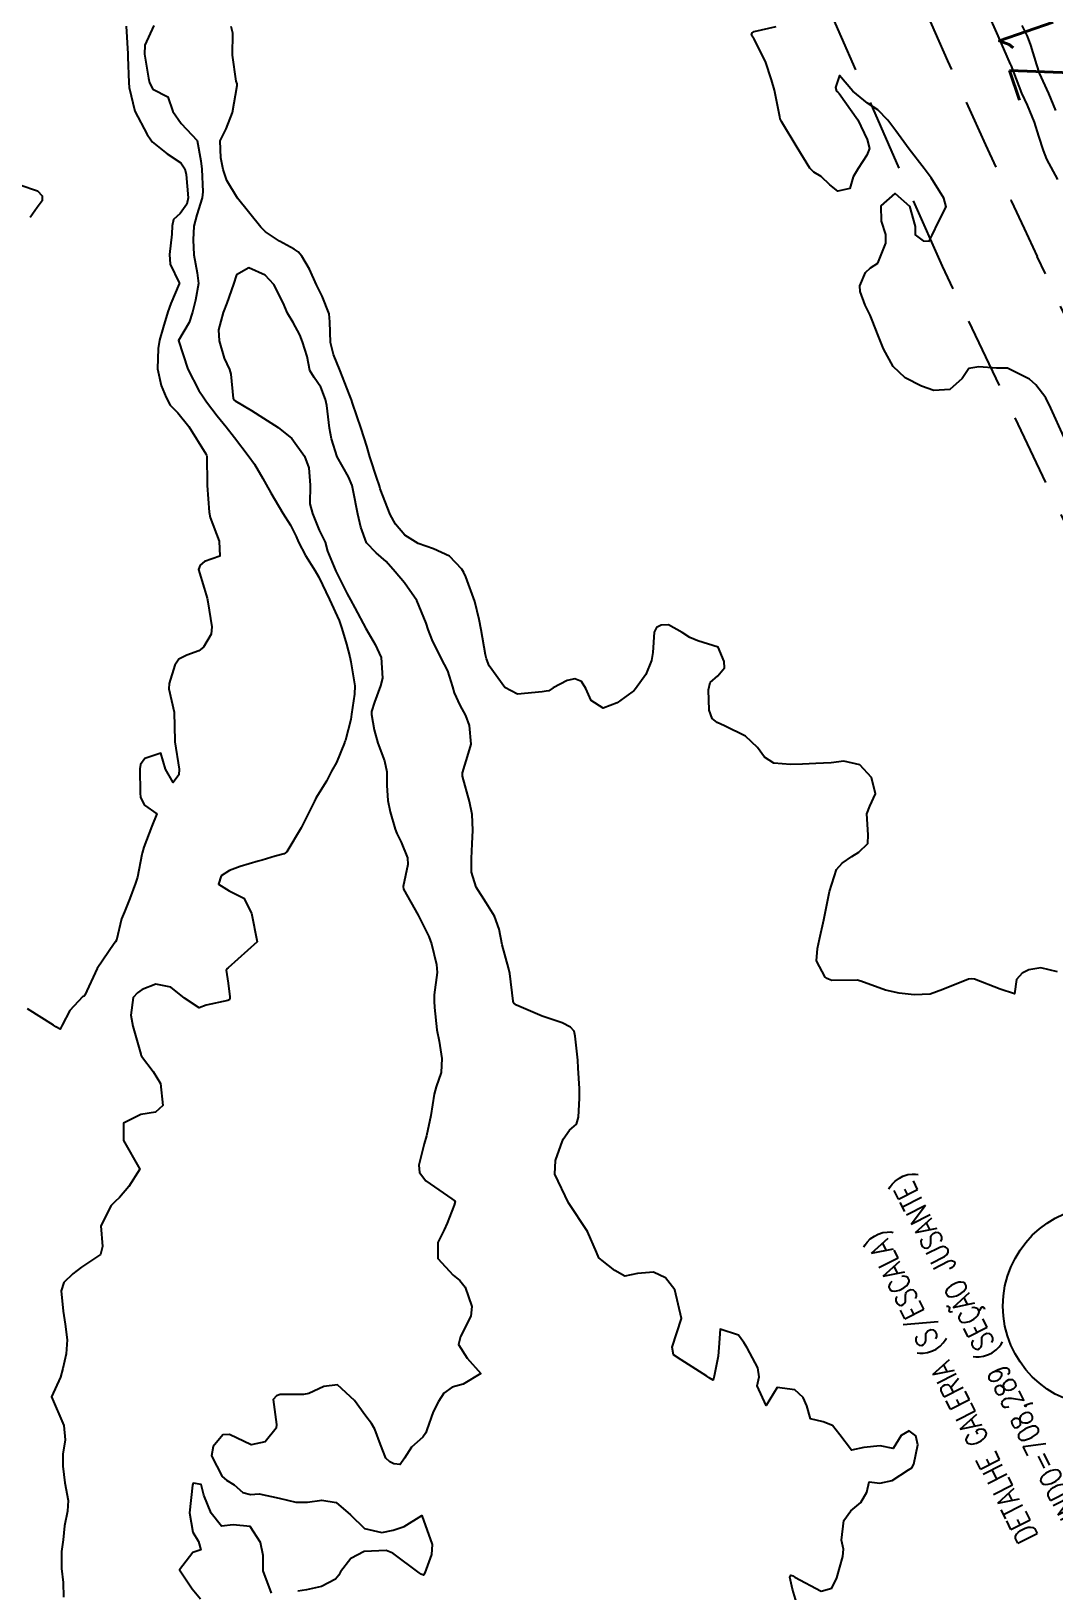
# Model space of a CAD drawing. Header units: metres. Extents: x 298520 to 308411, y 7433745 to 7450750.
# Drawn here: x 304821.2 to 304892.8, y 7438525.5 to 7438634.6 of the extents above; entities that cross this region are included whole.
import ezdxf
from ezdxf.enums import TextEntityAlignment as Align

# ---------------------------------------------------------------- set-up
doc = ezdxf.new("R2010")
doc.units = ezdxf.units.M
doc.header["$LTSCALE"] = 10
doc.linetypes.add('CONTINUO', pattern=[0])
doc.linetypes.add('DASHED', pattern=[0.75, 0.5, -0.25])
for name, color, linetype in [('Cotas', 45, 'Continuous'), ('Curvas de Nivel 1m', 11, 'Continuous'), ('Curvas de Nivel 5m', 15, 'Continuous'), ('TEXTO', 45, 'Continuous'), ('Vias Secundárias', 230, 'DASHED')]:
    doc.layers.add(name, color=color, linetype=linetype)
doc.styles.add('ROMANS', font='romans', dxfattribs={"height": 0.2})
doc.styles.add('Style-STANDARD', font='STANDARD.shx')

msp = doc.modelspace()

# ---------------------------------------------------------------- linework, layer by layer
at = {"layer": 'Curvas de Nivel 1m', "flags": 128}
for points, elevation in [([(304893.03, 7438624.26), (304892.27, 7438625.68), (304892.03, 7438626.27), (304891.71, 7438627.28), (304891.4, 7438628.27), (304890.91, 7438629.46), (304890.53, 7438630.29), (304889.77, 7438632.25), (304889.75, 7438632.3), (304889.74, 7438632.33), (304888.87, 7438634.31), (304888.1, 7438636.02)], 709), ([(304827.86, 7438634.97), (304827.98, 7438633.04), (304827.99, 7438632.82), (304828.05, 7438631.04), (304828.08, 7438630.7), (304828.48, 7438629.03), (304829.33, 7438627.39), (304829.58, 7438627.02), (304829.69, 7438626.88), (304830.73, 7438626.05), (304831.68, 7438625.42), (304831.97, 7438624.99), (304832.06, 7438624.6), (304832.2, 7438622.98), (304832.11, 7438622.52), (304831.64, 7438621.88), (304831.18, 7438621.45), (304831.08, 7438621), (304831.06, 7438620.44), (304830.89, 7438619), (304830.94, 7438618.34), (304831.58, 7438617.02), (304831.59, 7438616.99), (304831.58, 7438616.95), (304830.98, 7438615.58), (304830.79, 7438615), (304830.45, 7438613.91), (304830.19, 7438613.01), (304830.1, 7438612.44), (304830.06, 7438611.01), (304830.31, 7438609.83), (304830.66, 7438609), (304830.94, 7438608.46), (304831.47, 7438607.92), (304832.25, 7438606.98), (304833.43, 7438605.06), (304833.48, 7438604.97), (304833.52, 7438604.88), (304833.54, 7438602.97), (304833.54, 7438602.84), (304833.67, 7438600.97), (304833.75, 7438600.6), (304834.36, 7438598.96), (304834.42, 7438597.89), (304833.35, 7438597.52), (304833.05, 7438597.27), (304832.92, 7438596.97), (304833.32, 7438595.66), (304833.53, 7438594.97), (304833.57, 7438594.7), (304833.86, 7438592.96), (304833.81, 7438592.44), (304833.27, 7438591.54), (304832.96, 7438591.28), (304832.1, 7438590.98), (304831.56, 7438590.69), (304831.26, 7438590.27), (304830.88, 7438589), (304830.85, 7438588.61), (304831.22, 7438586.99), (304831.26, 7438584.99), (304831.27, 7438584.91), (304831.58, 7438582.99), (304831.55, 7438582.61), (304831.16, 7438582.07), (304830.61, 7438583), (304830.29, 7438584.11), (304829.18, 7438583.75), (304828.87, 7438583.33), (304828.82, 7438583.02), (304828.84, 7438581.34), (304828.87, 7438581.02), (304829.14, 7438580.48), (304830.01, 7438579.88), (304829.67, 7438579.01), (304829.11, 7438577.54), (304828.99, 7438577.13), (304828.95, 7438577.02), (304828.65, 7438575.45), (304828.53, 7438575.03), (304828.13, 7438573.96), (304827.74, 7438573.03), (304827.55, 7438572.53), (304827.18, 7438571.04), (304827.13, 7438570.93), (304827.02, 7438570.81), (304825.83, 7438569.06), (304824.98, 7438567.2), (304824.93, 7438567.13), (304824.82, 7438567.07), (304823.93, 7438566.12), (304823.39, 7438565.09), (304823.24, 7438564.8), (304822.95, 7438564.97), (304822.79, 7438565.09), (304820.97, 7438566.23)], 708), ([(304829.79, 7438635.02), (304829.17, 7438633.64), (304829.14, 7438633.03), (304829.42, 7438631.35), (304829.49, 7438631.02), (304829.74, 7438630.57), (304830.77, 7438630.04), (304831.14, 7438629), (304831.71, 7438628.17), (304832.84, 7438626.98), (304833.09, 7438625.56), (304833.15, 7438624.98), (304833.23, 7438623.4), (304833.18, 7438622.97), (304832.82, 7438621.79), (304832.6, 7438620.98), (304832.55, 7438620.04), (304832.6, 7438618.98), (304832.84, 7438617.73), (304832.93, 7438616.98), (304832.72, 7438615.82), (304832.51, 7438614.98), (304832.28, 7438614.25), (304831.53, 7438612.99), (304832.19, 7438610.98), (304832.96, 7438609.5), (304833.31, 7438608.97), (304833.48, 7438608.71), (304834.23, 7438607.72), (304834.86, 7438606.96), (304835.45, 7438606.2), (304836.41, 7438604.94), (304836.84, 7438604.34), (304837.42, 7438603.34), (304837.65, 7438602.92), (304837.99, 7438602.33), (304838.82, 7438600.91), (304839.37, 7438600.06), (304839.75, 7438599.28), (304839.91, 7438598.89), (304840.41, 7438597.94), (304841.09, 7438596.87), (304841.34, 7438596.43), (304842.08, 7438594.86), (304842.76, 7438593.4), (304842.96, 7438592.85), (304843.28, 7438591.75), (304843.51, 7438590.85), (304843.59, 7438590.52), (304843.87, 7438588.84), (304843.84, 7438588.24), (304843.63, 7438586.85), (304843.58, 7438586.48), (304843.2, 7438585.03), (304843.15, 7438584.9), (304843.13, 7438584.85), (304842.57, 7438583.47), (304842.24, 7438582.86), (304841.87, 7438582.16), (304841.14, 7438580.97), (304841.1, 7438580.91), (304841.09, 7438580.87), (304841.03, 7438580.76), (304840.11, 7438578.89), (304839.11, 7438577.21), (304838.93, 7438577.07), (304838.3, 7438576.91), (304837.38, 7438576.64), (304837.1, 7438576.56), (304835.85, 7438576.18), (304835.09, 7438575.9), (304834.51, 7438575.53), (304834.33, 7438574.96), (304835.07, 7438574.49), (304836.1, 7438573.97), (304836.63, 7438572.93), (304837.02, 7438570.92), (304835, 7438569.11), (304834.91, 7438569.04), (304834.86, 7438568.95), (304834.99, 7438568.04), (304835.11, 7438567.08), (304835.11, 7438566.95), (304835.07, 7438566.86), (304834.98, 7438566.81), (304833.46, 7438566.48), (304832.97, 7438566.31), (304831.94, 7438566.98), (304830.99, 7438567.76), (304829.94, 7438567.95), (304828.99, 7438567.58), (304828.65, 7438567.36), (304828.36, 7438567.03), (304828.2, 7438565.79), (304828.34, 7438565.03), (304828.89, 7438563.07), (304828.9, 7438563.02), (304828.93, 7438562.92), (304829.75, 7438561.84), (304830.26, 7438561), (304830.42, 7438559.47), (304829.91, 7438559), (304828.88, 7438558.83), (304827.68, 7438558.23), (304827.69, 7438557.03), (304828.83, 7438555.02), (304828.05, 7438553.8), (304827.4, 7438553.03), (304827.09, 7438552.75), (304826.81, 7438552.48), (304826.1, 7438551.05), (304826.22, 7438549.6), (304826.08, 7438549.05), (304824.75, 7438548.15), (304824.13, 7438547.69), (304823.51, 7438547.08), (304823.32, 7438546.5), (304823.45, 7438545.08), (304823.61, 7438544.18), (304823.75, 7438543.08), (304823.66, 7438542.1), (304823.44, 7438541.08), (304823.27, 7438540.47), (304822.64, 7438539.09), (304823.51, 7438537.08), (304823.6, 7438536.09), (304823.44, 7438535.08), (304823.43, 7438534.24), (304823.58, 7438533.08), (304823.8, 7438531.84), (304823.77, 7438531.08), (304823.56, 7438530.06), (304823.45, 7438529.08), (304823.34, 7438528.26), (304823.35, 7438527.08), (304823.47, 7438526.1), (304823.49, 7438525.08)], 707), ([(304893.01, 7438568.82), (304891.84, 7438569.1), (304891.01, 7438568.96), (304890.55, 7438568.74), (304890.15, 7438568.29), (304890, 7438567.29), (304889, 7438567.62), (304887.22, 7438568.32), (304887, 7438568.34), (304886.78, 7438568.32), (304885, 7438567.58), (304884.1, 7438567.25), (304882.99, 7438567.21), (304881.94, 7438567.33), (304880.99, 7438567.54), (304879.26, 7438568.16), (304879, 7438568.24), (304877.22, 7438568.22), (304877, 7438568.3), (304876.91, 7438568.35), (304876.77, 7438568.44), (304876.16, 7438569.6), (304876.22, 7438570.45), (304876.37, 7438571.11), (304876.68, 7438572.45), (304877.07, 7438574.44), (304877.56, 7438575.97), (304877.95, 7438576.43), (304878.63, 7438576.9), (304879.11, 7438577.2), (304879.75, 7438577.79), (304879.77, 7438578.41), (304879.67, 7438579.88), (304879.89, 7438580.41), (304880.29, 7438581.27), (304880, 7438582.41), (304879.18, 7438583.31), (304878.07, 7438583.55), (304877.18, 7438583.45), (304876.11, 7438583.39), (304875.18, 7438583.34), (304874.33, 7438583.33), (304873.18, 7438583.41), (304872.52, 7438583.83), (304872.02, 7438584.51), (304871.2, 7438585.3), (304869.71, 7438586.04), (304869.22, 7438586.27), (304868.87, 7438586.54), (304868.66, 7438587.12), (304868.6, 7438588.55), (304868.73, 7438589.06), (304869.25, 7438589.54), (304869.72, 7438590.08), (304869.7, 7438590.54), (304869.28, 7438591.53), (304867.86, 7438591.97), (304867.29, 7438592.2), (304866.77, 7438592.57), (304865.81, 7438593.09), (304865.3, 7438593.08), (304864.97, 7438592.92), (304864.81, 7438592.59), (304864.71, 7438591.16), (304864.62, 7438590.6), (304864.22, 7438589.63), (304863.49, 7438588.61), (304863.37, 7438588.48), (304863.24, 7438588.39), (304862.22, 7438587.63), (304861.23, 7438587.27), (304860.4, 7438587.81), (304860.03, 7438588.65), (304859.72, 7438589.13), (304859.25, 7438589.31), (304858.71, 7438589.2), (304857.74, 7438588.68), (304857.43, 7438588.49), (304857.24, 7438588.45), (304856.96, 7438588.41), (304855.24, 7438588.24), (304854.36, 7438588.72), (304853.26, 7438590.24), (304853.07, 7438590.73), (304853.01, 7438590.99), (304852.71, 7438592.74), (304852.57, 7438593.47), (304852.25, 7438594.74), (304851.63, 7438596.46), (304851.49, 7438596.75), (304851.35, 7438597), (304850.49, 7438597.9), (304849.36, 7438598.41), (304848.29, 7438598.79), (304847.37, 7438599.38), (304846.71, 7438600.14), (304846.34, 7438600.82), (304845.63, 7438602.61), (304845.58, 7438602.83), (304845.55, 7438602.96), (304845.42, 7438603.28), (304844.91, 7438604.84), (304844.69, 7438605.59), (304844.31, 7438606.84), (304843.71, 7438608.61), (304843.62, 7438608.85), (304843.49, 7438609.18), (304842.83, 7438610.86), (304842.37, 7438612.01), (304842.16, 7438612.86), (304842.12, 7438614.29), (304842.07, 7438614.86), (304841.57, 7438616.09), (304841.19, 7438616.88), (304840.69, 7438617.98), (304840.16, 7438618.89), (304839.9, 7438619.19), (304839.61, 7438619.38), (304838.59, 7438619.93), (304837.62, 7438620.59), (304837.29, 7438620.92), (304835.65, 7438622.94), (304834.91, 7438624.19), (304834.66, 7438624.96), (304834.48, 7438625.76), (304834.43, 7438626.96), (304834.87, 7438627.79), (304835.3, 7438628.95), (304835.62, 7438630.82), (304835.62, 7438630.94), (304835.56, 7438631.13), (304835.31, 7438632.95), (304835.33, 7438634.48), (304835.2, 7438634.95)], 707), ([(304893.45, 7438606.25), (304892.55, 7438608.26), (304892.2, 7438608.98), (304891.5, 7438609.88), (304891.05, 7438610.28), (304889.51, 7438611.06), (304888.76, 7438611.06), (304887.52, 7438611.14), (304886.82, 7438611.02), (304886.35, 7438610.34), (304885.49, 7438609.56), (304884.37, 7438609.49), (304883.5, 7438609.79), (304882.35, 7438610.38), (304881.51, 7438611.17), (304880.84, 7438612.4), (304880.47, 7438613.33), (304880.06, 7438614.41), (304879.91, 7438614.77), (304879.56, 7438615.47), (304879.22, 7438616.42), (304879.2, 7438616.81), (304879.59, 7438617.74), (304879.94, 7438618.07), (304880.44, 7438618.41), (304881.01, 7438619.79), (304881.01, 7438620.4), (304880.7, 7438621.34), (304880.68, 7438622.4), (304881.66, 7438623.27), (304882.67, 7438622.38), (304883.05, 7438620.96), (304883.05, 7438620.38), (304883.62, 7438619.97), (304884.05, 7438619.93), (304884.25, 7438620.36), (304884.7, 7438621.29), (304885.22, 7438622.35), (304885.06, 7438622.95), (304884.17, 7438624.36), (304883.68, 7438625.03), (304882.64, 7438626.38), (304881.71, 7438627.66), (304881.14, 7438628.4), (304880.44, 7438629.12), (304879.73, 7438629.6), (304878.69, 7438630.43), (304877.76, 7438631.53), (304877.49, 7438630.7), (304877.55, 7438630.44), (304877.66, 7438630.36), (304877.74, 7438630.28), (304879.05, 7438628.43), (304879.7, 7438627.06), (304879.86, 7438626.42), (304879.69, 7438625.96), (304879.07, 7438625.03), (304878.73, 7438624.43), (304878.48, 7438623.62), (304877.66, 7438623.44), (304877.1, 7438623.88), (304876.48, 7438624.46), (304875.97, 7438624.76), (304875.68, 7438625.04), (304874.8, 7438626.48), (304873.72, 7438628.3), (304873.62, 7438628.49), (304873.59, 7438628.63), (304873.22, 7438630.5), (304873.02, 7438631.23), (304872.6, 7438632.5), (304871.79, 7438634.07), (304871.62, 7438634.34), (304871.66, 7438634.51), (304871.79, 7438634.61), (304873.33, 7438634.96)], 708), ([(304820.42, 7438623.89), (304821.66, 7438623.47), (304821.99, 7438623.11), (304821.98, 7438622.77), (304821.64, 7438622.29), (304821.15, 7438621.6)], 709), ([(304874.82, 7438524.47), (304874.49, 7438525.64), (304874.29, 7438526.47), (304874.37, 7438526.61), (304874.5, 7438526.57), (304874.65, 7438526.47), (304876.49, 7438525.5), (304877.22, 7438525.71), (304877.57, 7438526.43), (304878.01, 7438527.92), (304878.04, 7438528.43), (304877.9, 7438529.07), (304878.07, 7438530.43), (304878.56, 7438531.12), (304879.27, 7438531.7), (304879.68, 7438532.41), (304879.85, 7438533.14), (304880.58, 7438533.06), (304881.44, 7438533.24), (304882.59, 7438533.98), (304882.83, 7438534.13), (304882.97, 7438534.37), (304883.25, 7438535.73), (304883.11, 7438536.37), (304882.63, 7438536.7), (304882.09, 7438536.38), (304881.52, 7438535.48), (304880.61, 7438535.65), (304879.47, 7438535.55), (304878.61, 7438535.35), (304877.8, 7438536.43), (304877.27, 7438537.08), (304876.63, 7438537.35), (304875.73, 7438537.55), (304875.47, 7438538.46), (304875.23, 7438539.04), (304874.65, 7438539.57), (304873.4, 7438539.74), (304872.64, 7438538.49), (304872.01, 7438539.85), (304872.15, 7438540.5), (304872.06, 7438541.12), (304871.3, 7438542.51), (304871.08, 7438542.9), (304870.7, 7438543.41), (304869.41, 7438543.82), (304869.32, 7438542.53), (304869.28, 7438541.93), (304869, 7438540.54), (304868.94, 7438540.26), (304868.66, 7438540.42), (304868.49, 7438540.54), (304866.68, 7438541.68), (304866.15, 7438542.03), (304866.06, 7438542.57), (304866.71, 7438544.56), (304866.24, 7438546.57), (304865.6, 7438547.42), (304864.76, 7438547.81), (304863.64, 7438547.72), (304862.75, 7438547.52), (304862.06, 7438547.93), (304861.17, 7438548.63), (304860.93, 7438548.81), (304860.77, 7438549.21), (304860.14, 7438550.65), (304858.81, 7438552.66), (304857.86, 7438554.67), (304857.9, 7438555.62), (304858.28, 7438556.67), (304858.43, 7438557.11), (304858.87, 7438557.74), (304859.38, 7438558.16), (304859.5, 7438558.65), (304859.57, 7438559.98), (304859.57, 7438560.65), (304859.49, 7438562.09), (304859.45, 7438562.65), (304859.28, 7438564.33), (304859.21, 7438564.66), (304858.96, 7438564.96), (304858.37, 7438565.26), (304856.97, 7438565.73), (304855.18, 7438566.5), (304854.98, 7438566.63), (304854.94, 7438566.71), (304854.93, 7438566.77), (304854.7, 7438568.71), (304854.61, 7438569.11), (304854.17, 7438570.72), (304853.96, 7438571.8), (304853.63, 7438572.72), (304853.06, 7438573.65), (304852.36, 7438574.74), (304852.03, 7438575.8), (304852.02, 7438576.74), (304852.08, 7438577.77), (304852.11, 7438578.74), (304852.06, 7438579.82), (304851.88, 7438580.74), (304851.4, 7438582.52), (304851.39, 7438582.75), (304851.82, 7438584.11), (304851.99, 7438584.74), (304851.89, 7438586.06), (304851.63, 7438586.75), (304851.23, 7438587.48), (304850.83, 7438588.35), (304850.72, 7438588.76), (304850.36, 7438589.87), (304849.91, 7438590.77), (304849.28, 7438592.05), (304849, 7438592.78), (304848.86, 7438593.22), (304848.21, 7438594.79), (304847.33, 7438596.03), (304846.69, 7438596.81), (304846.05, 7438597.52), (304845.36, 7438598.13), (304844.68, 7438598.84), (304844.29, 7438599.92), (304844.08, 7438600.84), (304843.75, 7438602.5), (304843.67, 7438602.85), (304843.42, 7438603.45), (304842.62, 7438604.86), (304842.22, 7438606.1), (304842.08, 7438606.86), (304841.9, 7438608.44), (304841.82, 7438608.87), (304841.49, 7438609.73), (304841.01, 7438610.39), (304840.71, 7438610.88), (304840.53, 7438611.87), (304840.21, 7438612.89), (304840.02, 7438613.38), (304839.55, 7438614.26), (304839.14, 7438614.9), (304838.84, 7438615.63), (304838.19, 7438616.91), (304837.59, 7438617.55), (304836.45, 7438618.07), (304835.59, 7438617.59), (304835.37, 7438616.94), (304834.91, 7438615.6), (304834.64, 7438614.95), (304834.32, 7438613.74), (304834.37, 7438612.96), (304834.72, 7438611.75), (304835.09, 7438610.95), (304835.18, 7438610.63), (304835.35, 7438608.94), (304835.39, 7438608.85), (304835.48, 7438608.78), (304836.64, 7438608.1), (304837.47, 7438607.55), (304838.51, 7438606.91), (304839.45, 7438606.14), (304840.33, 7438604.89), (304840.64, 7438604.09), (304840.73, 7438602.88), (304840.71, 7438601.56), (304840.91, 7438600.88), (304841.04, 7438600.53), (304841.37, 7438599.72), (304841.79, 7438598.87), (304841.96, 7438598.26), (304842.53, 7438596.86), (304843.32, 7438595.27), (304843.55, 7438594.85), (304843.86, 7438594.29), (304844.64, 7438592.84), (304845.28, 7438591.72), (304845.7, 7438590.82), (304845.8, 7438589.37), (304845.66, 7438588.82), (304845.23, 7438587.68), (304845.03, 7438587.03), (304845.02, 7438586.83), (304845.21, 7438585.75), (304845.48, 7438584.83), (304845.94, 7438583.58), (304846.11, 7438582.82), (304846.11, 7438581.86), (304846.16, 7438580.81), (304846.33, 7438580.01), (304846.68, 7438578.81), (304846.8, 7438578.49), (304847.11, 7438577.9), (304847.55, 7438576.8), (304847.56, 7438576.33), (304847.24, 7438574.8), (304847.27, 7438574.6), (304848.29, 7438572.79), (304849.03, 7438571.3), (304849.23, 7438570.78), (304849.58, 7438569.34), (304849.61, 7438568.77), (304849.42, 7438567.21), (304849.41, 7438566.77), (304849.43, 7438566.32), (304849.59, 7438564.77), (304849.75, 7438563.97), (304849.95, 7438562.77), (304849.9, 7438561.78), (304849.56, 7438560.77), (304849.41, 7438560.26), (304849.17, 7438558.78), (304848.87, 7438557.36), (304848.72, 7438556.78), (304848.34, 7438555.29), (304848.38, 7438554.78), (304848.83, 7438554.21), (304850.64, 7438552.94), (304850.81, 7438552.83), (304850.85, 7438552.8), (304850.87, 7438552.76), (304850.81, 7438552.49), (304850.33, 7438551.23), (304850.12, 7438550.77), (304849.66, 7438549.89), (304849.67, 7438548.77), (304850.75, 7438547.6), (304851.21, 7438547.22), (304851.59, 7438546.75), (304852.04, 7438545.42), (304851.97, 7438544.74), (304851.25, 7438543.3), (304851.11, 7438542.75), (304851.73, 7438541.79), (304852.67, 7438540.73), (304851.44, 7438539.97), (304850.66, 7438539.77), (304850.08, 7438539.34), (304849.72, 7438538.77), (304849.35, 7438538.05), (304848.89, 7438536.78), (304848.83, 7438536.57), (304848.62, 7438536.26), (304847.82, 7438535.57), (304847.33, 7438534.79), (304847.04, 7438534.35), (304846.59, 7438534.41), (304846.32, 7438534.54), (304846.04, 7438534.81), (304845.66, 7438535.76), (304845.26, 7438536.82), (304845.03, 7438537.23), (304844.63, 7438537.73), (304843.83, 7438538.84), (304842.66, 7438539.92), (304841.7, 7438539.82), (304840.65, 7438539.32), (304840.27, 7438539.26), (304838.65, 7438539.26), (304838.38, 7438539.17), (304838.16, 7438538.9), (304838.38, 7438537.15), (304838.35, 7438536.9), (304837.58, 7438535.94), (304836.61, 7438535.73), (304835.1, 7438536.46), (304834.62, 7438536.44), (304833.95, 7438535.61), (304833.84, 7438534.96), (304834.58, 7438533.51), (304834.88, 7438533.25), (304835.41, 7438532.94), (304836.03, 7438532.39), (304836.57, 7438532.25), (304837.17, 7438532.31), (304838.56, 7438532.01), (304839.74, 7438531.71), (304840.56, 7438531.71), (304841.56, 7438531.86), (304842.56, 7438531.7), (304843.55, 7438530.84), (304844.54, 7438529.88), (304845.75, 7438529.6), (304846.54, 7438529.77), (304847.31, 7438530.02), (304848.55, 7438530.78), (304849.26, 7438528.77), (304849.23, 7438528.06), (304848.76, 7438526.78), (304848.66, 7438526.62), (304848.5, 7438526.68), (304848.36, 7438526.78), (304846.52, 7438528.16), (304846.05, 7438528.34), (304844.52, 7438528.27), (304843.58, 7438527.77), (304842.87, 7438526.85), (304842.74, 7438526.61), (304842.5, 7438526.34), (304841.53, 7438525.82), (304840.48, 7438525.58), (304839.87, 7438525.5)], 706), ([(304838.03, 7438525.35), (304837.46, 7438526.91), (304837.44, 7438527.98), (304837.26, 7438528.91), (304836.54, 7438530.02), (304835.34, 7438530.14), (304834.54, 7438530.03), (304833.82, 7438530.96), (304833.31, 7438532.22), (304833.12, 7438532.96), (304832.57, 7438533.05), (304832.52, 7438532.97), (304832.51, 7438532.91), (304832.3, 7438530.97), (304832.53, 7438529.63), (304832.92, 7438528.97), (304833.09, 7438528.39), (304832.52, 7438528.19), (304831.6, 7438526.98), (304832.48, 7438525.66), (304833.06, 7438524.96)], 706)]:
    msp.add_lwpolyline(points, dxfattribs=dict(at, elevation=elevation))
at = {"layer": 'Curvas de Nivel 5m', "elevation": 710, "flags": 128}
msp.add_lwpolyline([(304892.91, 7438629.08), (304892.41, 7438630.26), (304891.76, 7438631.7), (304891.56, 7438632.27), (304891.16, 7438633.65), (304890.92, 7438634.28), (304890.54, 7438635.02)], dxfattribs=at)
at = {"layer": 'TEXTO', "linetype": 'CONTINUO'}
msp.add_circle((304896.2, 7438545.44), 7, dxfattribs=at)
at = {"layer": 'Vias Secundárias'}
for points in [[(304834.01, 7438787.24, 0.047593), (304832.19, 7438772.44, 0.041165), (304833.2, 7438754.27, 0.038801), (304836.58, 7438738.83, 0.04254), (304844.83, 7438718.03, -0.01117), (304851.65, 7438703.57, 0.021184), (304864.56, 7438677.54, -0.027139), (304877.67, 7438650.31, 0.011409), (304891.6, 7438618.87, -0.001085), (304908.07, 7438583.7, 0.008839), (304925.46, 7438548.02, -0.023301), (304939.29, 7438517.4, 0.01605), (304955.56, 7438479.96, 0.010867), (304968.98, 7438453.13, 0.067417), (304985.97, 7438429.35, -0.012668), (305009.06, 7438403.51, -0.000119), (305034.17, 7438373.93, -0.003079)], [(305023.71, 7438378.77), (305008.42, 7438395.44), (304988.05, 7438417.69), (304974.7, 7438434.34), (304962.55, 7438451.65), (304954.81, 7438468.64), (304938.02, 7438506.62), (304911.64, 7438562.48), (304884.96, 7438618.19), (304868.15, 7438656.38), (304841.18, 7438711.33), (304834.77, 7438727.06, -0.031649), (304830.87, 7438738.68, -0.028047), (304827.71, 7438753.89, -0.038451), (304826.78, 7438766.83, -0.039309), (304828.08, 7438782.32, -0.008262)]]:
    msp.add_lwpolyline(points, format="xyb", dxfattribs=at)

# ---------------------------------------------------------------- texts
at = {"layer": 'Cotas', "style": 'Style-STANDARD'}
msp.add_text('710', height=4, rotation=109.0883, dxfattribs=at).set_placement((304890.88, 7438634.45, 710), align=Align.MIDDLE_CENTER)
at = {"layer": 'TEXTO', "style": 'ROMANS', "width": 0.8}
for s, p in [('FUNDO=708,289 (SEÇÃO JUSANTE)', (304895.39, 7438529.49)), ('DETALHE GALERIA (S/ESCALA)', (304891.68, 7438529.34))]:
    msp.add_text(s, height=1.5, rotation=116.7612, dxfattribs=at).set_placement(p)

doc.saveas('drawing.dxf')
